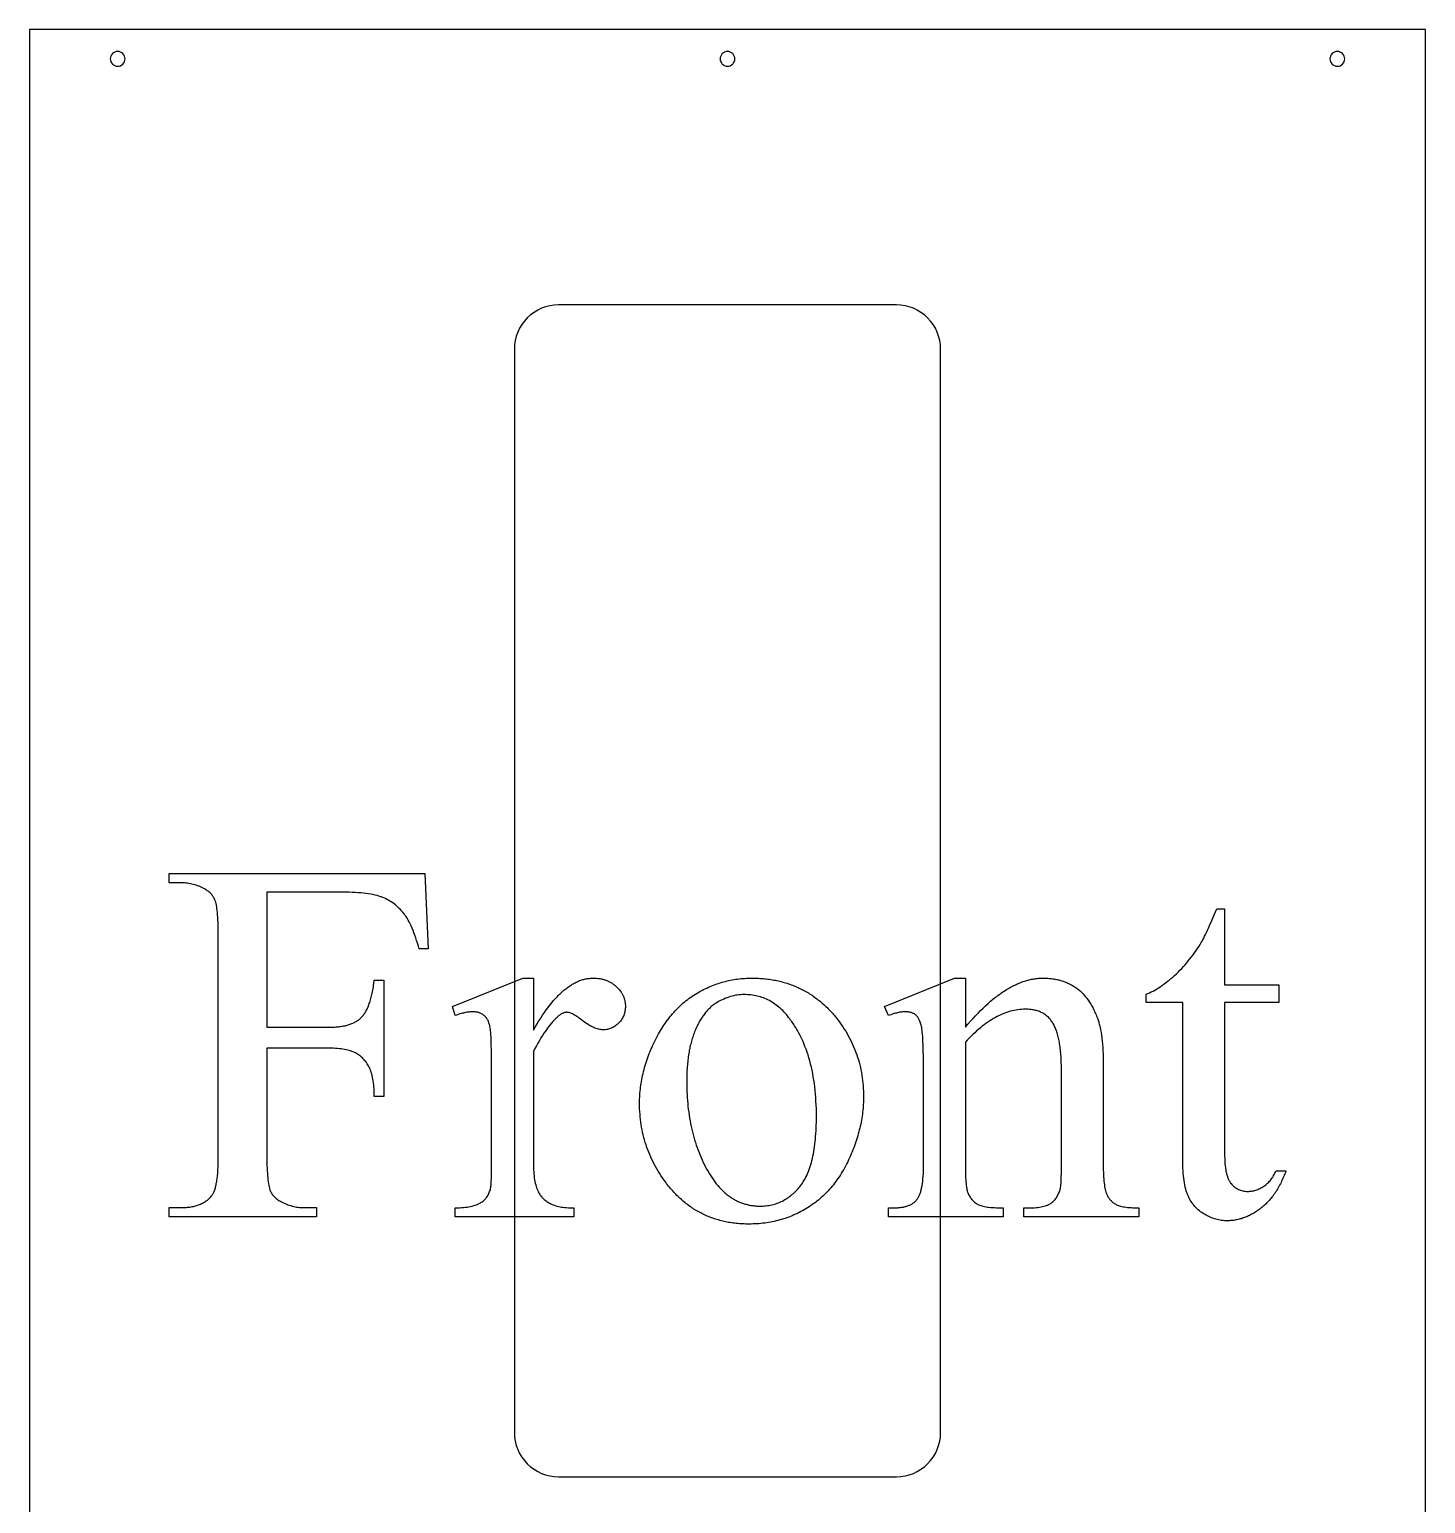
# Model space of a CAD drawing. Extents: x 0 to 152, y -19 to 71.
# Drawn here: x 128.54 to 152.29, y 46.1 to 71.18 of the extents above; entities that cross this region are included whole.
import ezdxf

# ---------------------------------------------------------------- set-up
doc = ezdxf.new("R2010")
doc.units = 0
doc.layers.get('0').update_dxf_attribs({"linetype": 'CONTINUOUS'})

msp = doc.modelspace()

# ---------------------------------------------------------------- linework, layer by layer
for points in [[(128.538, 36.495), (152.288, 36.495), (152.288, 71.182), (128.538, 71.182)], [(132.577, 56.502), (132.577, 54.205), (133.642, 54.205), (133.665, 54.205), (133.687, 54.205), (133.709, 54.206), (133.73, 54.207), (133.752, 54.209), (133.772, 54.21), (133.793, 54.212), (133.813, 54.215), (133.832, 54.218), (133.852, 54.221), (133.871, 54.224), (133.889, 54.227), (133.907, 54.231), (133.925, 54.236), (133.942, 54.24), (133.959, 54.245), (133.976, 54.25), (133.992, 54.256), (134.008, 54.262), (134.023, 54.268), (134.038, 54.274), (134.053, 54.281), (134.067, 54.288), (134.081, 54.296), (134.095, 54.303), (134.108, 54.311), (134.121, 54.32), (134.133, 54.328), (134.145, 54.337), (134.156, 54.347), (134.168, 54.356), (134.178, 54.366), (134.189, 54.377), (134.199, 54.388), (134.209, 54.399), (134.219, 54.412), (134.229, 54.425), (134.238, 54.438), (134.248, 54.452), (134.256, 54.467), (134.265, 54.482), (134.274, 54.498), (134.282, 54.515), (134.29, 54.532), (134.298, 54.55), (134.306, 54.568), (134.313, 54.588), (134.32, 54.607), (134.327, 54.628), (134.334, 54.648), (134.34, 54.67), (134.347, 54.692), (134.353, 54.715), (134.359, 54.738), (134.364, 54.762), (134.37, 54.787), (134.375, 54.812), (134.38, 54.838), (134.384, 54.865), (134.389, 54.892), (134.393, 54.92), (134.397, 54.948), (134.405, 55.006), (134.564, 55.006), (134.564, 53.028), (134.405, 53.028), (134.404, 53.07), (134.402, 53.11), (134.4, 53.149), (134.398, 53.187), (134.394, 53.223), (134.39, 53.258), (134.386, 53.291), (134.381, 53.323), (134.375, 53.354), (134.368, 53.383), (134.361, 53.411), (134.353, 53.437), (134.345, 53.462), (134.336, 53.485), (134.327, 53.507), (134.316, 53.528), (134.306, 53.548), (134.294, 53.567), (134.283, 53.585), (134.27, 53.603), (134.258, 53.62), (134.244, 53.636), (134.231, 53.652), (134.216, 53.668), (134.201, 53.682), (134.186, 53.696), (134.17, 53.71), (134.154, 53.722), (134.137, 53.735), (134.12, 53.746), (134.102, 53.757), (134.084, 53.767), (134.065, 53.777), (134.044, 53.786), (134.023, 53.794), (134, 53.802), (133.977, 53.809), (133.952, 53.816), (133.926, 53.822), (133.899, 53.827), (133.871, 53.832), (133.841, 53.836), (133.811, 53.839), (133.779, 53.842), (133.747, 53.844), (133.713, 53.846), (133.678, 53.847), (133.642, 53.847), (132.577, 53.847), (132.577, 52.011), (132.577, 51.956), (132.578, 51.905), (132.579, 51.855), (132.581, 51.808), (132.583, 51.763), (132.585, 51.72), (132.588, 51.68), (132.591, 51.642), (132.595, 51.607), (132.599, 51.574), (132.604, 51.543), (132.609, 51.515), (132.614, 51.489), (132.62, 51.465), (132.626, 51.444), (132.63, 51.434), (132.633, 51.425), (132.639, 51.411), (132.645, 51.398), (132.653, 51.385), (132.661, 51.373), (132.669, 51.36), (132.679, 51.348), (132.689, 51.336), (132.7, 51.324), (132.712, 51.313), (132.724, 51.302), (132.737, 51.291), (132.751, 51.28), (132.766, 51.269), (132.781, 51.259), (132.797, 51.249), (132.814, 51.239), (132.838, 51.227), (132.862, 51.215), (132.886, 51.204), (132.91, 51.194), (132.934, 51.185), (132.959, 51.176), (132.984, 51.169), (133.008, 51.162), (133.033, 51.156), (133.058, 51.15), (133.083, 51.146), (133.108, 51.142), (133.134, 51.139), (133.159, 51.137), (133.185, 51.136), (133.211, 51.136), (133.422, 51.136), (133.422, 50.976), (130.913, 50.976), (130.913, 51.136), (131.12, 51.136), (131.143, 51.136), (131.165, 51.137), (131.186, 51.138), (131.208, 51.139), (131.229, 51.141), (131.249, 51.143), (131.269, 51.146), (131.289, 51.149), (131.308, 51.152), (131.327, 51.156), (131.346, 51.161), (131.364, 51.165), (131.382, 51.171), (131.399, 51.176), (131.416, 51.182), (131.433, 51.189), (131.449, 51.195), (131.465, 51.203), (131.48, 51.21), (131.495, 51.218), (131.51, 51.227), (131.524, 51.236), (131.538, 51.245), (131.552, 51.255), (131.565, 51.265), (131.578, 51.275), (131.59, 51.286), (131.602, 51.297), (131.614, 51.309), (131.625, 51.321), (131.636, 51.334), (131.646, 51.347), (131.653, 51.356), (131.659, 51.366), (131.665, 51.376), (131.67, 51.388), (131.676, 51.4), (131.681, 51.412), (131.686, 51.426), (131.691, 51.44), (131.696, 51.455), (131.701, 51.471), (131.705, 51.488), (131.709, 51.505), (131.713, 51.523), (131.717, 51.542), (131.72, 51.562), (131.724, 51.582), (131.727, 51.603), (131.73, 51.625), (131.735, 51.671), (131.74, 51.72), (131.743, 51.772), (131.746, 51.827), (131.748, 51.885), (131.749, 51.947), (131.75, 52.011), (131.75, 55.787), (131.749, 55.841), (131.749, 55.893), (131.748, 55.943), (131.746, 55.99), (131.744, 56.035), (131.742, 56.077), (131.739, 56.117), (131.736, 56.155), (131.732, 56.191), (131.728, 56.224), (131.723, 56.254), (131.718, 56.283), (131.713, 56.309), (131.707, 56.333), (131.7, 56.354), (131.697, 56.364), (131.694, 56.373), (131.688, 56.386), (131.681, 56.399), (131.674, 56.412), (131.666, 56.425), (131.658, 56.437), (131.649, 56.449), (131.639, 56.461), (131.628, 56.473), (131.616, 56.485), (131.604, 56.496), (131.592, 56.507), (131.578, 56.518), (131.564, 56.528), (131.549, 56.538), (131.533, 56.548), (131.517, 56.558), (131.494, 56.571), (131.47, 56.582), (131.446, 56.593), (131.423, 56.603), (131.398, 56.613), (131.374, 56.621), (131.35, 56.629), (131.325, 56.636), (131.3, 56.642), (131.275, 56.647), (131.25, 56.652), (131.224, 56.655), (131.199, 56.658), (131.173, 56.66), (131.147, 56.661), (131.12, 56.662), (130.913, 56.662), (130.913, 56.821), (135.263, 56.821), (135.319, 55.537), (135.168, 55.537), (135.154, 55.587), (135.139, 55.636), (135.124, 55.683), (135.109, 55.728), (135.094, 55.771), (135.079, 55.813), (135.063, 55.853), (135.046, 55.892), (135.03, 55.928), (135.013, 55.963), (134.996, 55.997), (134.979, 56.028), (134.961, 56.058), (134.944, 56.087), (134.925, 56.113), (134.916, 56.126), (134.907, 56.138), (134.888, 56.161), (134.869, 56.184), (134.849, 56.206), (134.828, 56.227), (134.807, 56.248), (134.786, 56.267), (134.764, 56.286), (134.741, 56.303), (134.718, 56.32), (134.694, 56.336), (134.67, 56.352), (134.645, 56.366), (134.62, 56.38), (134.594, 56.393), (134.568, 56.405), (134.541, 56.416), (134.527, 56.421), (134.512, 56.426), (134.498, 56.431), (134.482, 56.436), (134.451, 56.445), (134.417, 56.454), (134.381, 56.461), (134.344, 56.468), (134.304, 56.475), (134.263, 56.481), (134.22, 56.486), (134.175, 56.49), (134.128, 56.494), (134.079, 56.497), (134.029, 56.499), (133.976, 56.501), (133.922, 56.502), (133.866, 56.502)], [(148.87, 56.222), (148.87, 54.925), (149.793, 54.925), (149.793, 54.623), (148.87, 54.623), (148.87, 52.063), (148.871, 52.016), (148.872, 51.971), (148.874, 51.927), (148.877, 51.886), (148.881, 51.847), (148.886, 51.81), (148.891, 51.775), (148.894, 51.758), (148.898, 51.741), (148.901, 51.725), (148.905, 51.71), (148.909, 51.695), (148.913, 51.681), (148.918, 51.667), (148.922, 51.653), (148.927, 51.64), (148.932, 51.628), (148.937, 51.616), (148.943, 51.604), (148.949, 51.593), (148.954, 51.583), (148.961, 51.573), (148.967, 51.563), (148.973, 51.554), (148.98, 51.545), (148.994, 51.529), (149.009, 51.514), (149.024, 51.5), (149.039, 51.487), (149.055, 51.475), (149.071, 51.464), (149.088, 51.454), (149.106, 51.445), (149.124, 51.437), (149.142, 51.43), (149.161, 51.425), (149.18, 51.42), (149.2, 51.416), (149.22, 51.414), (149.241, 51.412), (149.263, 51.412), (149.28, 51.412), (149.298, 51.413), (149.316, 51.415), (149.333, 51.417), (149.351, 51.42), (149.368, 51.424), (149.385, 51.429), (149.403, 51.434), (149.42, 51.44), (149.437, 51.446), (149.454, 51.453), (149.471, 51.461), (149.488, 51.47), (149.505, 51.479), (149.522, 51.489), (149.538, 51.5), (149.555, 51.511), (149.571, 51.523), (149.586, 51.536), (149.601, 51.549), (149.616, 51.563), (149.63, 51.578), (149.644, 51.593), (149.657, 51.609), (149.67, 51.626), (149.682, 51.643), (149.694, 51.661), (149.705, 51.68), (149.716, 51.699), (149.726, 51.719), (149.736, 51.74), (149.745, 51.761), (149.913, 51.761), (149.904, 51.735), (149.894, 51.709), (149.884, 51.683), (149.874, 51.658), (149.863, 51.634), (149.852, 51.61), (149.841, 51.586), (149.83, 51.563), (149.819, 51.54), (149.807, 51.517), (149.795, 51.495), (149.783, 51.473), (149.77, 51.452), (149.757, 51.431), (149.745, 51.411), (149.731, 51.391), (149.718, 51.371), (149.704, 51.352), (149.69, 51.333), (149.676, 51.314), (149.662, 51.296), (149.647, 51.279), (149.632, 51.262), (149.617, 51.245), (149.601, 51.228), (149.586, 51.212), (149.57, 51.197), (149.554, 51.182), (149.537, 51.167), (149.521, 51.152), (149.504, 51.139), (149.487, 51.125), (149.469, 51.112), (149.452, 51.099), (149.435, 51.087), (149.417, 51.075), (149.4, 51.064), (149.383, 51.052), (149.365, 51.042), (149.348, 51.032), (149.33, 51.022), (149.313, 51.012), (149.295, 51.004), (149.277, 50.995), (149.26, 50.987), (149.242, 50.979), (149.224, 50.972), (149.207, 50.965), (149.189, 50.959), (149.171, 50.952), (149.153, 50.947), (149.135, 50.942), (149.117, 50.937), (149.099, 50.932), (149.081, 50.929), (149.063, 50.925), (149.045, 50.922), (149.027, 50.919), (149.009, 50.917), (148.991, 50.915), (148.973, 50.914), (148.954, 50.912), (148.936, 50.912), (148.918, 50.912), (148.893, 50.912), (148.868, 50.913), (148.844, 50.916), (148.819, 50.919), (148.795, 50.922), (148.77, 50.927), (148.746, 50.933), (148.722, 50.939), (148.697, 50.946), (148.673, 50.955), (148.649, 50.964), (148.625, 50.973), (148.601, 50.984), (148.577, 50.996), (148.554, 51.008), (148.53, 51.022), (148.506, 51.036), (148.484, 51.051), (148.462, 51.066), (148.441, 51.082), (148.421, 51.1), (148.401, 51.117), (148.383, 51.136), (148.365, 51.155), (148.348, 51.175), (148.331, 51.196), (148.316, 51.218), (148.301, 51.24), (148.287, 51.263), (148.274, 51.287), (148.261, 51.311), (148.25, 51.336), (148.244, 51.349), (148.239, 51.363), (148.233, 51.377), (148.228, 51.391), (148.224, 51.406), (148.219, 51.421), (148.21, 51.452), (148.202, 51.486), (148.194, 51.521), (148.188, 51.558), (148.182, 51.596), (148.176, 51.637), (148.172, 51.679), (148.168, 51.723), (148.165, 51.768), (148.162, 51.815), (148.161, 51.864), (148.159, 51.915), (148.159, 51.968), (148.159, 54.623), (147.534, 54.623), (147.534, 54.765), (147.564, 54.777), (147.594, 54.791), (147.623, 54.805), (147.653, 54.821), (147.683, 54.837), (147.713, 54.855), (147.744, 54.873), (147.774, 54.893), (147.804, 54.913), (147.835, 54.935), (147.865, 54.958), (147.896, 54.981), (147.926, 55.006), (147.957, 55.032), (147.988, 55.058), (148.019, 55.086), (148.05, 55.115), (148.08, 55.144), (148.11, 55.174), (148.14, 55.205), (148.169, 55.236), (148.197, 55.268), (148.226, 55.3), (148.253, 55.334), (148.281, 55.367), (148.308, 55.402), (148.334, 55.437), (148.36, 55.473), (148.386, 55.509), (148.411, 55.547), (148.436, 55.584), (148.461, 55.623), (148.474, 55.644), (148.487, 55.668), (148.501, 55.694), (148.515, 55.722), (148.53, 55.752), (148.546, 55.784), (148.562, 55.818), (148.579, 55.855), (148.597, 55.893), (148.615, 55.934), (148.653, 56.021), (148.694, 56.117), (148.737, 56.222)], [(137.112, 55.041), (137.112, 54.153), (137.143, 54.208), (137.174, 54.261), (137.205, 54.312), (137.236, 54.361), (137.267, 54.409), (137.298, 54.455), (137.33, 54.499), (137.361, 54.541), (137.393, 54.582), (137.424, 54.621), (137.456, 54.659), (137.487, 54.694), (137.503, 54.711), (137.519, 54.728), (137.535, 54.744), (137.55, 54.76), (137.566, 54.775), (137.582, 54.79), (137.598, 54.805), (137.614, 54.819), (137.63, 54.833), (137.646, 54.846), (137.662, 54.859), (137.678, 54.871), (137.693, 54.883), (137.709, 54.894), (137.725, 54.905), (137.741, 54.916), (137.757, 54.926), (137.773, 54.936), (137.789, 54.945), (137.805, 54.954), (137.822, 54.963), (137.838, 54.971), (137.854, 54.978), (137.87, 54.985), (137.886, 54.992), (137.902, 54.998), (137.918, 55.004), (137.934, 55.01), (137.95, 55.015), (137.967, 55.019), (137.983, 55.023), (137.999, 55.027), (138.015, 55.03), (138.031, 55.033), (138.048, 55.036), (138.064, 55.037), (138.08, 55.039), (138.096, 55.04), (138.113, 55.041), (138.129, 55.041), (138.158, 55.04), (138.187, 55.039), (138.215, 55.036), (138.229, 55.034), (138.242, 55.032), (138.256, 55.03), (138.269, 55.027), (138.282, 55.024), (138.295, 55.021), (138.308, 55.017), (138.321, 55.013), (138.333, 55.009), (138.346, 55.005), (138.358, 55), (138.37, 54.995), (138.382, 54.99), (138.393, 54.985), (138.405, 54.979), (138.416, 54.973), (138.427, 54.966), (138.438, 54.96), (138.449, 54.953), (138.46, 54.946), (138.471, 54.938), (138.481, 54.93), (138.491, 54.922), (138.501, 54.914), (138.511, 54.905), (138.521, 54.897), (138.54, 54.878), (138.558, 54.86), (138.574, 54.841), (138.589, 54.822), (138.603, 54.802), (138.61, 54.792), (138.616, 54.782), (138.622, 54.772), (138.627, 54.762), (138.633, 54.751), (138.638, 54.741), (138.642, 54.73), (138.647, 54.72), (138.651, 54.709), (138.655, 54.698), (138.658, 54.688), (138.661, 54.677), (138.664, 54.666), (138.667, 54.655), (138.669, 54.643), (138.671, 54.632), (138.673, 54.621), (138.674, 54.609), (138.675, 54.598), (138.676, 54.586), (138.676, 54.574), (138.676, 54.563), (138.676, 54.542), (138.675, 54.521), (138.672, 54.501), (138.669, 54.482), (138.665, 54.462), (138.661, 54.444), (138.655, 54.425), (138.648, 54.407), (138.641, 54.39), (138.633, 54.373), (138.623, 54.356), (138.613, 54.339), (138.602, 54.323), (138.591, 54.308), (138.578, 54.293), (138.564, 54.278), (138.55, 54.264), (138.536, 54.251), (138.521, 54.238), (138.506, 54.227), (138.49, 54.217), (138.474, 54.207), (138.458, 54.198), (138.441, 54.191), (138.425, 54.184), (138.407, 54.178), (138.39, 54.173), (138.372, 54.169), (138.354, 54.166), (138.335, 54.163), (138.316, 54.162), (138.297, 54.162), (138.278, 54.162), (138.259, 54.164), (138.239, 54.167), (138.219, 54.171), (138.199, 54.176), (138.179, 54.183), (138.158, 54.19), (138.137, 54.199), (138.116, 54.209), (138.094, 54.22), (138.072, 54.232), (138.05, 54.245), (138.028, 54.26), (138.005, 54.275), (137.982, 54.292), (137.959, 54.31), (137.936, 54.328), (137.913, 54.345), (137.892, 54.361), (137.871, 54.375), (137.851, 54.389), (137.832, 54.401), (137.813, 54.412), (137.795, 54.422), (137.778, 54.431), (137.762, 54.438), (137.747, 54.445), (137.732, 54.45), (137.718, 54.454), (137.705, 54.457), (137.692, 54.458), (137.681, 54.459), (137.671, 54.459), (137.661, 54.458), (137.651, 54.456), (137.641, 54.454), (137.631, 54.451), (137.621, 54.447), (137.61, 54.443), (137.6, 54.438), (137.589, 54.432), (137.579, 54.425), (137.568, 54.418), (137.557, 54.411), (137.546, 54.402), (137.535, 54.393), (137.524, 54.383), (137.513, 54.373), (137.5, 54.362), (137.488, 54.35), (137.464, 54.325), (137.439, 54.299), (137.415, 54.27), (137.39, 54.24), (137.365, 54.208), (137.34, 54.174), (137.315, 54.139), (137.29, 54.102), (137.265, 54.063), (137.24, 54.022), (137.214, 53.979), (137.189, 53.935), (137.163, 53.889), (137.137, 53.841), (137.112, 53.791), (137.112, 51.899), (137.112, 51.858), (137.113, 51.819), (137.115, 51.781), (137.117, 51.745), (137.12, 51.71), (137.123, 51.675), (137.127, 51.643), (137.132, 51.611), (137.138, 51.581), (137.144, 51.552), (137.15, 51.524), (137.158, 51.497), (137.166, 51.472), (137.174, 51.448), (137.184, 51.425), (137.194, 51.403), (137.201, 51.389), (137.209, 51.375), (137.218, 51.361), (137.227, 51.347), (137.237, 51.334), (137.248, 51.321), (137.259, 51.309), (137.271, 51.296), (137.284, 51.284), (137.297, 51.273), (137.311, 51.261), (137.326, 51.25), (137.342, 51.24), (137.358, 51.229), (137.374, 51.219), (137.392, 51.209), (137.41, 51.2), (137.429, 51.191), (137.45, 51.183), (137.471, 51.175), (137.493, 51.168), (137.516, 51.162), (137.54, 51.156), (137.565, 51.151), (137.591, 51.146), (137.618, 51.142), (137.647, 51.139), (137.676, 51.136), (137.706, 51.134), (137.736, 51.133), (137.768, 51.132), (137.801, 51.131), (137.801, 50.976), (135.78, 50.976), (135.78, 51.131), (135.817, 51.132), (135.853, 51.133), (135.887, 51.135), (135.921, 51.137), (135.953, 51.141), (135.984, 51.145), (136.014, 51.15), (136.043, 51.155), (136.07, 51.161), (136.096, 51.169), (136.121, 51.176), (136.145, 51.185), (136.168, 51.194), (136.189, 51.204), (136.199, 51.209), (136.209, 51.215), (136.219, 51.22), (136.228, 51.226), (136.241, 51.235), (136.254, 51.245), (136.266, 51.255), (136.278, 51.266), (136.289, 51.277), (136.3, 51.29), (136.31, 51.302), (136.32, 51.316), (136.329, 51.33), (136.338, 51.344), (136.346, 51.36), (136.353, 51.376), (136.36, 51.392), (136.367, 51.41), (136.373, 51.428), (136.379, 51.446), (136.382, 51.456), (136.384, 51.469), (136.386, 51.483), (136.388, 51.5), (136.39, 51.518), (136.392, 51.539), (136.394, 51.562), (136.395, 51.587), (136.397, 51.644), (136.399, 51.709), (136.4, 51.782), (136.4, 51.864), (136.4, 53.394), (136.4, 53.558), (136.399, 53.704), (136.397, 53.833), (136.395, 53.891), (136.393, 53.945), (136.392, 53.994), (136.39, 54.038), (136.387, 54.079), (136.385, 54.115), (136.382, 54.147), (136.379, 54.174), (136.376, 54.197), (136.372, 54.216), (136.369, 54.232), (136.365, 54.247), (136.36, 54.262), (136.355, 54.277), (136.35, 54.291), (136.345, 54.304), (136.339, 54.317), (136.333, 54.329), (136.326, 54.341), (136.319, 54.352), (136.312, 54.363), (136.304, 54.373), (136.296, 54.382), (136.287, 54.391), (136.278, 54.4), (136.269, 54.407), (136.259, 54.415), (136.25, 54.421), (136.239, 54.428), (136.229, 54.434), (136.218, 54.439), (136.207, 54.444), (136.196, 54.449), (136.184, 54.453), (136.173, 54.456), (136.16, 54.459), (136.148, 54.462), (136.135, 54.464), (136.122, 54.466), (136.109, 54.467), (136.095, 54.467), (136.082, 54.468), (136.065, 54.467), (136.048, 54.467), (136.03, 54.465), (136.013, 54.464), (135.995, 54.461), (135.976, 54.459), (135.958, 54.455), (135.939, 54.452), (135.92, 54.447), (135.901, 54.442), (135.881, 54.437), (135.862, 54.431), (135.842, 54.425), (135.821, 54.418), (135.801, 54.411), (135.78, 54.403), (135.737, 54.558), (136.931, 55.041)], [(140.827, 55.041), (140.855, 55.041), (140.883, 55.04), (140.91, 55.039), (140.938, 55.038), (140.965, 55.037), (140.992, 55.035), (141.019, 55.033), (141.046, 55.03), (141.072, 55.027), (141.099, 55.024), (141.125, 55.021), (141.151, 55.017), (141.177, 55.013), (141.203, 55.008), (141.228, 55.004), (141.253, 54.998), (141.279, 54.993), (141.304, 54.987), (141.328, 54.981), (141.353, 54.974), (141.378, 54.968), (141.402, 54.96), (141.426, 54.953), (141.45, 54.945), (141.474, 54.937), (141.497, 54.929), (141.521, 54.92), (141.544, 54.911), (141.567, 54.901), (141.59, 54.891), (141.613, 54.881), (141.635, 54.871), (141.658, 54.86), (141.68, 54.849), (141.702, 54.837), (141.724, 54.825), (141.746, 54.813), (141.767, 54.801), (141.789, 54.788), (141.81, 54.775), (141.831, 54.761), (141.852, 54.748), (141.872, 54.734), (141.893, 54.719), (141.913, 54.704), (141.933, 54.689), (141.953, 54.674), (141.973, 54.658), (141.993, 54.642), (142.012, 54.625), (142.032, 54.608), (142.051, 54.591), (142.07, 54.574), (142.089, 54.556), (142.107, 54.538), (142.126, 54.52), (142.144, 54.501), (142.162, 54.482), (142.18, 54.462), (142.198, 54.442), (142.215, 54.422), (142.233, 54.402), (142.25, 54.381), (142.267, 54.36), (142.295, 54.323), (142.323, 54.287), (142.349, 54.249), (142.375, 54.212), (142.4, 54.174), (142.424, 54.136), (142.447, 54.097), (142.469, 54.058), (142.49, 54.019), (142.51, 53.979), (142.529, 53.939), (142.548, 53.899), (142.565, 53.859), (142.582, 53.818), (142.598, 53.777), (142.613, 53.735), (142.627, 53.693), (142.64, 53.651), (142.652, 53.608), (142.663, 53.565), (142.674, 53.522), (142.683, 53.478), (142.692, 53.434), (142.699, 53.39), (142.706, 53.345), (142.712, 53.301), (142.717, 53.255), (142.721, 53.21), (142.724, 53.164), (142.726, 53.117), (142.728, 53.071), (142.728, 53.024), (142.728, 52.991), (142.727, 52.957), (142.726, 52.924), (142.724, 52.891), (142.722, 52.858), (142.719, 52.824), (142.716, 52.791), (142.712, 52.758), (142.708, 52.724), (142.703, 52.691), (142.698, 52.658), (142.692, 52.624), (142.686, 52.591), (142.679, 52.557), (142.672, 52.524), (142.664, 52.49), (142.656, 52.457), (142.648, 52.423), (142.638, 52.39), (142.629, 52.356), (142.619, 52.322), (142.608, 52.289), (142.597, 52.255), (142.585, 52.221), (142.573, 52.187), (142.56, 52.154), (142.547, 52.12), (142.533, 52.086), (142.519, 52.052), (142.505, 52.018), (142.489, 51.984), (142.474, 51.95), (142.458, 51.917), (142.441, 51.884), (142.424, 51.851), (142.407, 51.819), (142.39, 51.787), (142.372, 51.756), (142.353, 51.726), (142.335, 51.696), (142.316, 51.666), (142.296, 51.637), (142.276, 51.609), (142.256, 51.581), (142.235, 51.553), (142.215, 51.526), (142.193, 51.5), (142.171, 51.474), (142.149, 51.449), (142.127, 51.424), (142.104, 51.4), (142.081, 51.376), (142.057, 51.353), (142.033, 51.33), (142.009, 51.308), (141.984, 51.286), (141.959, 51.265), (141.934, 51.244), (141.908, 51.224), (141.882, 51.205), (141.855, 51.186), (141.828, 51.167), (141.801, 51.149), (141.773, 51.131), (141.745, 51.114), (141.717, 51.098), (141.689, 51.082), (141.66, 51.067), (141.631, 51.052), (141.602, 51.038), (141.573, 51.024), (141.544, 51.011), (141.514, 50.998), (141.485, 50.986), (141.455, 50.974), (141.424, 50.963), (141.394, 50.953), (141.364, 50.943), (141.333, 50.933), (141.302, 50.925), (141.271, 50.916), (141.239, 50.908), (141.208, 50.901), (141.176, 50.894), (141.144, 50.888), (141.112, 50.883), (141.08, 50.877), (141.047, 50.873), (141.014, 50.869), (140.982, 50.865), (140.948, 50.862), (140.915, 50.86), (140.882, 50.858), (140.848, 50.857), (140.814, 50.856), (140.78, 50.856), (140.752, 50.856), (140.724, 50.856), (140.697, 50.857), (140.67, 50.858), (140.643, 50.86), (140.616, 50.862), (140.589, 50.864), (140.562, 50.867), (140.536, 50.87), (140.51, 50.873), (140.484, 50.877), (140.458, 50.881), (140.432, 50.885), (140.407, 50.89), (140.382, 50.895), (140.357, 50.9), (140.332, 50.906), (140.307, 50.912), (140.282, 50.918), (140.258, 50.925), (140.234, 50.932), (140.21, 50.94), (140.186, 50.947), (140.162, 50.956), (140.139, 50.964), (140.115, 50.973), (140.092, 50.982), (140.069, 50.992), (140.046, 51.002), (140.024, 51.012), (140.001, 51.022), (139.979, 51.033), (139.957, 51.045), (139.935, 51.056), (139.913, 51.068), (139.892, 51.081), (139.871, 51.093), (139.849, 51.106), (139.828, 51.12), (139.808, 51.133), (139.787, 51.147), (139.767, 51.162), (139.746, 51.177), (139.726, 51.192), (139.706, 51.207), (139.686, 51.223), (139.667, 51.239), (139.648, 51.256), (139.628, 51.273), (139.609, 51.29), (139.59, 51.307), (139.572, 51.325), (139.553, 51.343), (139.535, 51.362), (139.517, 51.381), (139.499, 51.4), (139.481, 51.42), (139.464, 51.44), (139.446, 51.46), (139.429, 51.481), (139.412, 51.502), (139.395, 51.523), (139.378, 51.545), (139.362, 51.567), (139.334, 51.604), (139.308, 51.642), (139.282, 51.68), (139.258, 51.719), (139.234, 51.758), (139.211, 51.797), (139.189, 51.836), (139.167, 51.876), (139.147, 51.915), (139.128, 51.956), (139.109, 51.996), (139.091, 52.037), (139.074, 52.078), (139.058, 52.119), (139.043, 52.161), (139.029, 52.203), (139.015, 52.245), (139.003, 52.287), (138.991, 52.33), (138.98, 52.373), (138.97, 52.416), (138.961, 52.46), (138.953, 52.504), (138.945, 52.548), (138.939, 52.592), (138.933, 52.637), (138.929, 52.682), (138.925, 52.728), (138.922, 52.773), (138.919, 52.819), (138.918, 52.865), (138.918, 52.912), (138.918, 52.946), (138.919, 52.98), (138.92, 53.013), (138.922, 53.047), (138.924, 53.081), (138.927, 53.115), (138.931, 53.149), (138.935, 53.183), (138.939, 53.217), (138.944, 53.25), (138.95, 53.284), (138.956, 53.318), (138.962, 53.352), (138.969, 53.386), (138.977, 53.419), (138.985, 53.453), (138.994, 53.487), (139.003, 53.521), (139.013, 53.554), (139.023, 53.588), (139.034, 53.622), (139.045, 53.655), (139.057, 53.689), (139.069, 53.723), (139.082, 53.756), (139.096, 53.79), (139.11, 53.824), (139.124, 53.857), (139.139, 53.891), (139.154, 53.924), (139.171, 53.958), (139.187, 53.991), (139.204, 54.025), (139.221, 54.057), (139.239, 54.09), (139.257, 54.121), (139.275, 54.152), (139.294, 54.183), (139.313, 54.213), (139.332, 54.242), (139.352, 54.271), (139.372, 54.299), (139.392, 54.327), (139.413, 54.354), (139.434, 54.381), (139.455, 54.407), (139.477, 54.433), (139.499, 54.458), (139.521, 54.482), (139.544, 54.506), (139.567, 54.53), (139.59, 54.553), (139.614, 54.575), (139.638, 54.597), (139.662, 54.618), (139.687, 54.639), (139.712, 54.659), (139.737, 54.678), (139.763, 54.698), (139.789, 54.716), (139.815, 54.734), (139.842, 54.751), (139.869, 54.768), (139.896, 54.784), (139.924, 54.8), (139.951, 54.816), (139.979, 54.83), (140.007, 54.845), (140.035, 54.858), (140.063, 54.872), (140.091, 54.884), (140.119, 54.897), (140.148, 54.908), (140.176, 54.92), (140.205, 54.931), (140.233, 54.941), (140.262, 54.951), (140.291, 54.96), (140.32, 54.969), (140.349, 54.977), (140.378, 54.985), (140.407, 54.992), (140.436, 54.999), (140.466, 55.005), (140.495, 55.011), (140.525, 55.016), (140.555, 55.021), (140.585, 55.025), (140.615, 55.029), (140.645, 55.032), (140.675, 55.035), (140.705, 55.037), (140.736, 55.039), (140.766, 55.04), (140.797, 55.041)], [(144.461, 54.205), (144.504, 54.256), (144.547, 54.306), (144.59, 54.354), (144.633, 54.401), (144.676, 54.446), (144.719, 54.489), (144.761, 54.531), (144.804, 54.571), (144.846, 54.609), (144.888, 54.646), (144.93, 54.681), (144.972, 54.714), (144.993, 54.73), (145.014, 54.746), (145.035, 54.761), (145.056, 54.776), (145.076, 54.791), (145.097, 54.805), (145.118, 54.819), (145.139, 54.832), (145.159, 54.845), (145.18, 54.857), (145.201, 54.869), (145.221, 54.881), (145.242, 54.892), (145.262, 54.903), (145.283, 54.913), (145.303, 54.923), (145.323, 54.933), (145.344, 54.942), (145.364, 54.951), (145.384, 54.959), (145.405, 54.967), (145.425, 54.975), (145.445, 54.982), (145.465, 54.989), (145.486, 54.995), (145.506, 55.001), (145.526, 55.006), (145.546, 55.012), (145.566, 55.016), (145.586, 55.021), (145.606, 55.024), (145.626, 55.028), (145.646, 55.031), (145.666, 55.034), (145.685, 55.036), (145.705, 55.038), (145.725, 55.039), (145.745, 55.04), (145.764, 55.041), (145.784, 55.041), (145.804, 55.041), (145.824, 55.04), (145.844, 55.04), (145.864, 55.038), (145.883, 55.037), (145.902, 55.035), (145.921, 55.033), (145.94, 55.031), (145.959, 55.028), (145.977, 55.025), (145.996, 55.022), (146.014, 55.018), (146.032, 55.014), (146.05, 55.01), (146.067, 55.005), (146.085, 55.001), (146.102, 54.995), (146.119, 54.99), (146.136, 54.984), (146.153, 54.978), (146.169, 54.971), (146.186, 54.965), (146.202, 54.957), (146.218, 54.95), (146.234, 54.942), (146.25, 54.934), (146.265, 54.926), (146.281, 54.917), (146.296, 54.908), (146.311, 54.899), (146.325, 54.889), (146.34, 54.879), (146.355, 54.869), (146.369, 54.858), (146.383, 54.847), (146.397, 54.836), (146.411, 54.824), (146.424, 54.811), (146.437, 54.799), (146.451, 54.785), (146.464, 54.772), (146.476, 54.758), (146.489, 54.743), (146.501, 54.729), (146.514, 54.713), (146.526, 54.698), (146.538, 54.682), (146.549, 54.665), (146.561, 54.649), (146.572, 54.631), (146.583, 54.614), (146.594, 54.596), (146.605, 54.577), (146.615, 54.558), (146.626, 54.539), (146.636, 54.519), (146.646, 54.499), (146.656, 54.479), (146.665, 54.458), (146.675, 54.436), (146.684, 54.415), (146.693, 54.393), (146.702, 54.37), (146.711, 54.347), (146.717, 54.331), (146.722, 54.314), (146.728, 54.296), (146.733, 54.278), (146.738, 54.259), (146.743, 54.24), (146.748, 54.221), (146.752, 54.2), (146.761, 54.158), (146.769, 54.114), (146.776, 54.068), (146.782, 54.019), (146.788, 53.969), (146.792, 53.916), (146.796, 53.861), (146.8, 53.804), (146.802, 53.745), (146.804, 53.683), (146.805, 53.62), (146.806, 53.554), (146.806, 51.869), (146.806, 51.823), (146.807, 51.779), (146.808, 51.736), (146.809, 51.696), (146.812, 51.658), (146.814, 51.621), (146.817, 51.587), (146.821, 51.554), (146.825, 51.523), (146.829, 51.494), (146.834, 51.467), (146.84, 51.442), (146.845, 51.419), (146.852, 51.397), (146.859, 51.378), (146.866, 51.36), (146.872, 51.347), (146.879, 51.334), (146.886, 51.321), (146.893, 51.309), (146.901, 51.297), (146.91, 51.286), (146.919, 51.275), (146.928, 51.264), (146.938, 51.254), (146.948, 51.244), (146.959, 51.234), (146.97, 51.225), (146.981, 51.216), (146.994, 51.208), (147.006, 51.2), (147.019, 51.192), (147.033, 51.185), (147.048, 51.178), (147.065, 51.171), (147.083, 51.165), (147.102, 51.16), (147.123, 51.155), (147.146, 51.151), (147.169, 51.147), (147.194, 51.143), (147.221, 51.14), (147.249, 51.137), (147.278, 51.135), (147.309, 51.134), (147.341, 51.132), (147.374, 51.132), (147.409, 51.131), (147.409, 50.976), (145.457, 50.976), (145.457, 51.131), (145.538, 51.131), (145.572, 51.132), (145.605, 51.133), (145.636, 51.134), (145.666, 51.137), (145.695, 51.14), (145.722, 51.143), (145.748, 51.148), (145.773, 51.152), (145.796, 51.158), (145.818, 51.164), (145.839, 51.171), (145.859, 51.179), (145.877, 51.187), (145.894, 51.196), (145.902, 51.2), (145.91, 51.205), (145.917, 51.21), (145.924, 51.216), (145.938, 51.226), (145.951, 51.238), (145.963, 51.25), (145.975, 51.263), (145.986, 51.276), (145.997, 51.29), (146.008, 51.304), (146.017, 51.32), (146.027, 51.335), (146.035, 51.352), (146.044, 51.369), (146.051, 51.386), (146.059, 51.405), (146.065, 51.424), (146.072, 51.443), (146.077, 51.463), (146.079, 51.473), (146.081, 51.484), (146.083, 51.497), (146.085, 51.513), (146.086, 51.531), (146.088, 51.551), (146.09, 51.597), (146.092, 51.652), (146.093, 51.716), (146.094, 51.788), (146.094, 51.869), (146.094, 53.485), (146.094, 53.551), (146.092, 53.615), (146.09, 53.677), (146.088, 53.707), (146.086, 53.736), (146.083, 53.765), (146.081, 53.793), (146.078, 53.82), (146.075, 53.847), (146.071, 53.874), (146.068, 53.9), (146.064, 53.925), (146.059, 53.95), (146.055, 53.974), (146.05, 53.998), (146.045, 54.021), (146.04, 54.043), (146.034, 54.065), (146.028, 54.086), (146.022, 54.107), (146.016, 54.127), (146.009, 54.147), (146.002, 54.166), (145.995, 54.184), (145.987, 54.202), (145.979, 54.219), (145.971, 54.236), (145.963, 54.252), (145.954, 54.267), (145.945, 54.282), (145.936, 54.297), (145.926, 54.311), (145.916, 54.324), (145.906, 54.337), (145.895, 54.35), (145.884, 54.362), (145.872, 54.374), (145.86, 54.385), (145.848, 54.396), (145.835, 54.406), (145.822, 54.416), (145.809, 54.425), (145.795, 54.434), (145.781, 54.442), (145.766, 54.45), (145.751, 54.457), (145.736, 54.464), (145.72, 54.471), (145.704, 54.477), (145.688, 54.482), (145.671, 54.487), (145.654, 54.492), (145.636, 54.496), (145.618, 54.499), (145.6, 54.502), (145.581, 54.505), (145.562, 54.507), (145.543, 54.509), (145.523, 54.51), (145.503, 54.511), (145.482, 54.511), (145.45, 54.51), (145.418, 54.509), (145.386, 54.506), (145.354, 54.502), (145.322, 54.497), (145.29, 54.491), (145.258, 54.484), (145.226, 54.476), (145.194, 54.466), (145.162, 54.456), (145.13, 54.445), (145.098, 54.432), (145.066, 54.418), (145.034, 54.404), (145.002, 54.388), (144.971, 54.371), (144.939, 54.353), (144.907, 54.333), (144.875, 54.313), (144.843, 54.292), (144.811, 54.269), (144.779, 54.246), (144.747, 54.221), (144.715, 54.196), (144.684, 54.169), (144.652, 54.141), (144.62, 54.112), (144.588, 54.082), (144.556, 54.051), (144.524, 54.018), (144.493, 53.985), (144.461, 53.95), (144.461, 51.869), (144.461, 51.82), (144.462, 51.773), (144.462, 51.729), (144.464, 51.687), (144.465, 51.648), (144.467, 51.611), (144.47, 51.576), (144.473, 51.544), (144.476, 51.514), (144.479, 51.487), (144.483, 51.462), (144.487, 51.439), (144.492, 51.419), (144.497, 51.401), (144.502, 51.386), (144.505, 51.379), (144.508, 51.373), (144.516, 51.357), (144.524, 51.343), (144.532, 51.328), (144.541, 51.315), (144.55, 51.301), (144.56, 51.288), (144.57, 51.276), (144.58, 51.265), (144.59, 51.253), (144.601, 51.243), (144.613, 51.233), (144.624, 51.223), (144.636, 51.214), (144.648, 51.205), (144.661, 51.197), (144.674, 51.19), (144.688, 51.183), (144.704, 51.176), (144.721, 51.17), (144.741, 51.164), (144.761, 51.159), (144.784, 51.154), (144.808, 51.15), (144.834, 51.146), (144.862, 51.143), (144.891, 51.14), (144.922, 51.137), (144.955, 51.135), (144.989, 51.134), (145.026, 51.132), (145.064, 51.132), (145.103, 51.131), (145.103, 50.976), (143.15, 50.976), (143.15, 51.131), (143.237, 51.131), (143.255, 51.132), (143.274, 51.132), (143.292, 51.133), (143.309, 51.134), (143.326, 51.135), (143.343, 51.137), (143.359, 51.139), (143.375, 51.141), (143.391, 51.144), (143.406, 51.146), (143.421, 51.15), (143.435, 51.153), (143.449, 51.157), (143.463, 51.161), (143.476, 51.165), (143.489, 51.17), (143.502, 51.175), (143.514, 51.18), (143.526, 51.185), (143.537, 51.191), (143.548, 51.197), (143.559, 51.204), (143.569, 51.211), (143.579, 51.218), (143.588, 51.225), (143.598, 51.232), (143.606, 51.24), (143.615, 51.249), (143.622, 51.257), (143.63, 51.266), (143.637, 51.275), (143.644, 51.284), (143.651, 51.294), (143.657, 51.305), (143.663, 51.316), (143.669, 51.327), (143.674, 51.339), (143.68, 51.352), (143.685, 51.365), (143.69, 51.378), (143.695, 51.393), (143.7, 51.407), (143.704, 51.423), (143.708, 51.438), (143.712, 51.455), (143.716, 51.472), (143.72, 51.489), (143.723, 51.507), (143.729, 51.545), (143.735, 51.584), (143.739, 51.626), (143.743, 51.67), (143.746, 51.717), (143.748, 51.765), (143.749, 51.816), (143.75, 51.869), (143.75, 53.334), (143.749, 53.503), (143.748, 53.655), (143.746, 53.724), (143.745, 53.789), (143.743, 53.85), (143.742, 53.906), (143.739, 53.958), (143.737, 54.006), (143.734, 54.049), (143.731, 54.088), (143.728, 54.123), (143.725, 54.153), (143.721, 54.179), (143.717, 54.2), (143.713, 54.219), (143.709, 54.238), (143.704, 54.255), (143.699, 54.272), (143.694, 54.288), (143.688, 54.303), (143.682, 54.317), (143.676, 54.331), (143.67, 54.344), (143.663, 54.356), (143.657, 54.367), (143.649, 54.377), (143.642, 54.387), (143.634, 54.396), (143.626, 54.404), (143.618, 54.412), (143.61, 54.418), (143.601, 54.425), (143.592, 54.431), (143.582, 54.436), (143.572, 54.441), (143.562, 54.446), (143.551, 54.45), (143.54, 54.454), (143.529, 54.457), (143.517, 54.46), (143.505, 54.462), (143.492, 54.464), (143.48, 54.466), (143.467, 54.467), (143.453, 54.467), (143.439, 54.468), (143.424, 54.467), (143.408, 54.467), (143.392, 54.465), (143.376, 54.464), (143.359, 54.461), (143.342, 54.459), (143.325, 54.455), (143.307, 54.452), (143.288, 54.447), (143.27, 54.442), (143.251, 54.437), (143.232, 54.431), (143.212, 54.425), (143.192, 54.418), (143.171, 54.411), (143.15, 54.403), (143.086, 54.558), (144.275, 55.041), (144.461, 55.041)], [(140.694, 54.761), (140.665, 54.76), (140.636, 54.759), (140.608, 54.756), (140.579, 54.752), (140.551, 54.748), (140.522, 54.742), (140.493, 54.735), (140.465, 54.727), (140.436, 54.718), (140.407, 54.708), (140.378, 54.697), (140.35, 54.684), (140.321, 54.671), (140.292, 54.657), (140.263, 54.641), (140.235, 54.625), (140.22, 54.616), (140.206, 54.607), (140.192, 54.598), (140.178, 54.588), (140.165, 54.578), (140.151, 54.567), (140.138, 54.556), (140.125, 54.544), (140.112, 54.532), (140.099, 54.52), (140.086, 54.507), (140.074, 54.494), (140.062, 54.481), (140.05, 54.467), (140.038, 54.453), (140.026, 54.438), (140.014, 54.423), (140.003, 54.407), (139.992, 54.392), (139.981, 54.375), (139.97, 54.359), (139.959, 54.342), (139.949, 54.324), (139.938, 54.306), (139.928, 54.288), (139.918, 54.269), (139.908, 54.25), (139.899, 54.231), (139.889, 54.211), (139.88, 54.19), (139.871, 54.17), (139.862, 54.149), (139.853, 54.127), (139.844, 54.105), (139.836, 54.083), (139.828, 54.061), (139.821, 54.038), (139.813, 54.014), (139.806, 53.99), (139.799, 53.966), (139.793, 53.942), (139.787, 53.917), (139.781, 53.892), (139.775, 53.866), (139.77, 53.84), (139.764, 53.814), (139.76, 53.787), (139.755, 53.76), (139.751, 53.732), (139.747, 53.704), (139.743, 53.676), (139.739, 53.647), (139.736, 53.618), (139.733, 53.589), (139.731, 53.559), (139.728, 53.529), (139.726, 53.498), (139.724, 53.467), (139.722, 53.404), (139.72, 53.34), (139.719, 53.274), (139.72, 53.22), (139.721, 53.167), (139.722, 53.114), (139.725, 53.062), (139.728, 53.01), (139.731, 52.959), (139.736, 52.908), (139.741, 52.857), (139.747, 52.808), (139.753, 52.758), (139.76, 52.709), (139.768, 52.66), (139.776, 52.612), (139.785, 52.565), (139.795, 52.518), (139.805, 52.471), (139.816, 52.425), (139.828, 52.379), (139.84, 52.334), (139.853, 52.289), (139.867, 52.244), (139.881, 52.2), (139.896, 52.157), (139.912, 52.114), (139.929, 52.071), (139.946, 52.029), (139.963, 51.988), (139.982, 51.947), (140.001, 51.906), (140.021, 51.866), (140.041, 51.826), (140.062, 51.787), (140.084, 51.748), (140.106, 51.711), (140.128, 51.675), (140.151, 51.64), (140.175, 51.607), (140.198, 51.574), (140.222, 51.543), (140.247, 51.513), (140.272, 51.485), (140.298, 51.457), (140.323, 51.431), (140.35, 51.406), (140.376, 51.382), (140.39, 51.371), (140.404, 51.359), (140.417, 51.349), (140.431, 51.338), (140.445, 51.328), (140.459, 51.318), (140.473, 51.308), (140.488, 51.299), (140.502, 51.29), (140.516, 51.281), (140.531, 51.273), (140.546, 51.265), (140.561, 51.257), (140.575, 51.25), (140.59, 51.242), (140.606, 51.235), (140.621, 51.229), (140.636, 51.223), (140.652, 51.217), (140.667, 51.211), (140.683, 51.206), (140.699, 51.201), (140.714, 51.196), (140.73, 51.192), (140.746, 51.187), (140.763, 51.184), (140.779, 51.18), (140.795, 51.177), (140.812, 51.174), (140.828, 51.171), (140.845, 51.169), (140.862, 51.167), (140.879, 51.165), (140.896, 51.164), (140.913, 51.163), (140.93, 51.162), (140.948, 51.162), (140.965, 51.162), (140.991, 51.162), (141.017, 51.163), (141.042, 51.165), (141.067, 51.167), (141.092, 51.17), (141.117, 51.174), (141.141, 51.178), (141.165, 51.183), (141.189, 51.189), (141.212, 51.195), (141.235, 51.202), (141.258, 51.21), (141.281, 51.219), (141.303, 51.228), (141.325, 51.237), (141.347, 51.248), (141.368, 51.259), (141.389, 51.271), (141.41, 51.283), (141.431, 51.296), (141.451, 51.31), (141.471, 51.325), (141.49, 51.34), (141.51, 51.356), (141.529, 51.372), (141.548, 51.389), (141.566, 51.407), (141.585, 51.426), (141.603, 51.445), (141.62, 51.465), (141.638, 51.485), (141.655, 51.506), (141.671, 51.529), (141.688, 51.552), (141.703, 51.575), (141.718, 51.6), (141.733, 51.626), (141.747, 51.653), (141.761, 51.681), (141.774, 51.71), (141.786, 51.74), (141.798, 51.77), (141.809, 51.802), (141.82, 51.835), (141.831, 51.868), (141.84, 51.903), (141.85, 51.939), (141.858, 51.975), (141.867, 52.013), (141.874, 52.051), (141.882, 52.091), (141.888, 52.131), (141.894, 52.173), (141.9, 52.215), (141.905, 52.258), (141.909, 52.303), (141.913, 52.348), (141.917, 52.394), (141.92, 52.441), (141.922, 52.489), (141.924, 52.539), (141.925, 52.589), (141.926, 52.64), (141.926, 52.692), (141.926, 52.757), (141.925, 52.822), (141.922, 52.885), (141.919, 52.948), (141.915, 53.01), (141.91, 53.07), (141.905, 53.13), (141.898, 53.19), (141.891, 53.248), (141.882, 53.305), (141.873, 53.362), (141.863, 53.418), (141.852, 53.472), (141.84, 53.526), (141.827, 53.579), (141.813, 53.631), (141.799, 53.683), (141.783, 53.733), (141.767, 53.783), (141.75, 53.831), (141.731, 53.879), (141.712, 53.926), (141.693, 53.972), (141.672, 54.017), (141.65, 54.062), (141.628, 54.105), (141.604, 54.147), (141.592, 54.168), (141.58, 54.189), (141.567, 54.21), (141.555, 54.23), (141.542, 54.25), (141.529, 54.27), (141.515, 54.289), (141.502, 54.309), (141.488, 54.328), (141.474, 54.347), (141.454, 54.372), (141.435, 54.397), (141.415, 54.421), (141.395, 54.444), (141.374, 54.466), (141.353, 54.488), (141.332, 54.508), (141.31, 54.528), (141.288, 54.547), (141.266, 54.565), (141.243, 54.583), (141.221, 54.599), (141.197, 54.615), (141.174, 54.63), (141.15, 54.644), (141.126, 54.657), (141.101, 54.67), (141.076, 54.682), (141.051, 54.692), (141.026, 54.703), (141, 54.712), (140.974, 54.72), (140.947, 54.728), (140.92, 54.735), (140.893, 54.741), (140.865, 54.746), (140.838, 54.751), (140.809, 54.754), (140.781, 54.757), (140.752, 54.759), (140.723, 54.76)]]:
    msp.add_lwpolyline(points, close=True)
for points in [[(130.038, 70.808, 0.414214), (129.913, 70.682, 0.414214), (130.038, 70.557, 0.414214), (130.164, 70.682, 0.414214)], [(140.413, 70.808, 0.414214), (140.288, 70.682, 0.414214), (140.413, 70.557, 0.414214), (140.539, 70.682, 0.414214)], [(150.788, 70.808, 0.414214), (150.663, 70.682, 0.414214), (150.788, 70.557, 0.414214), (150.914, 70.682, 0.414214)], [(136.788, 47.307, 0.414214), (137.538, 46.557), (143.288, 46.557, 0.414214), (144.038, 47.307), (144.038, 65.745, 0.414214), (143.288, 66.495), (137.538, 66.495, 0.414214), (136.788, 65.745)]]:
    msp.add_lwpolyline(points, format="xyb", close=True)

doc.saveas('drawing.dxf')
